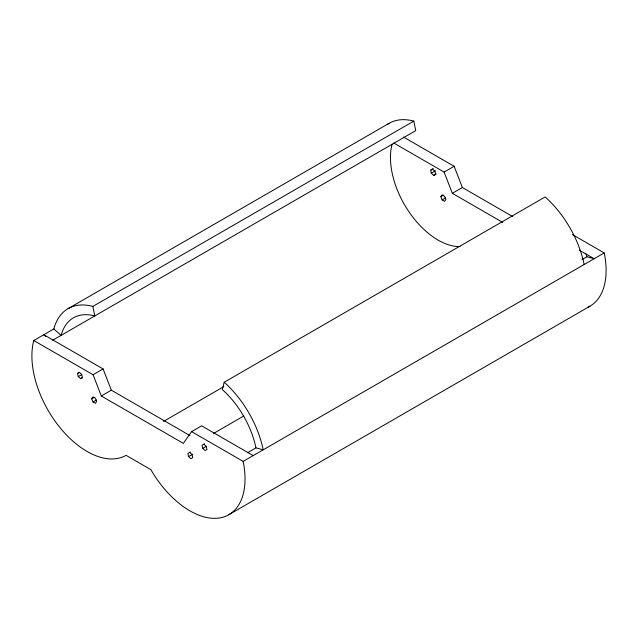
<?xml version="1.0" encoding="UTF-8"?>
<svg xmlns="http://www.w3.org/2000/svg" width="638" height="638" viewBox="0 0 638 638"><rect width="100%" height="100%" fill="white"/><g stroke="black" fill="none" stroke-linecap="round" stroke-linejoin="round"><path stroke-width="0.96" d="M224.201 382.25L222.255 389.515A67.373 38.902 60 0 1 255.942 447.868L263.207 449.814A78.011 45.043 60 0 0 224.201 382.25L545.155 196.951A78.011 45.043 60 0 1 584.161 264.515M91.657 398.79L92.765 396.836L95.269 398.096L96.657 401.31L95.54 403.256L93.044 401.996L91.657 398.79L94.161 397.338M253.182 455.604L201.624 425.833L191.591 431.623L183.345 443.354L101.298 395.983L93.06 374.737L33.782 340.517L53.839 328.937A78.011 45.043 60 0 1 92.845 306.415L413.799 121.116L415.745 130.631L52.747 340.198M440.882 196.679L442.134 194.893L444.646 196.337L445.898 199.574L444.646 201.353L442.134 199.909L440.882 196.679L443.394 195.228M77.533 373.405L79.256 372.289L81.688 374.362L82.414 377.552L80.691 378.669L78.251 376.595L77.533 373.405L79.2 372.44M68.114 308.625L389.068 123.325M430.77 170.027L432.628 169.158L435.02 171.431L435.539 174.565L433.68 175.426L431.296 173.161L430.77 170.027L433.274 168.576M78.251 376.595L81.592 374.666M431.296 173.161L435.475 170.745M80.691 378.669L82.366 377.704M433.68 175.426L436.185 173.983M93.06 374.737L103.085 368.947L111.331 390.193L189.957 435.587M393.742 143L444.096 172.069L454.128 166.279L462.367 187.524L512.777 216.625M101.298 395.983L111.331 390.193M444.096 172.069L452.342 193.314L462.367 187.524M442.134 199.909L445.483 197.979M93.044 401.996L96.386 400.066M163.535 421.407L223.866 386.58M213.618 433.409L243.78 415.992M190.387 451.959L187.875 453.411L188.521 456.577L190.945 458.722L192.724 457.701L192.07 454.527L189.645 452.382M204.567 443.769L202.063 445.22L202.709 448.386L205.133 450.54L206.903 449.511L206.257 446.345L203.833 444.192M188.521 456.577L192.708 454.168M202.709 448.386L206.05 446.456M247.584 452.693L255.942 447.868M581.912 259.674L586.928 256.779L594.193 258.725L579.288 250.12M33.782 340.517A78.011 45.043 60 0 0 59.486 427.005A78.011 45.043 60 0 0 126.069 455.325L150.863 469.64A78.011 45.043 60 0 0 217.446 518.208A78.011 45.043 60 0 0 243.15 461.394L604.218 252.935L572.43 234.577M228.875 514.675L589.943 306.216M403.439 137.011L454.128 166.279M452.342 193.314L502.744 222.415M103.085 368.947L43.807 334.727L45.992 336.657M191.591 431.623L243.15 461.394M53.839 328.937L61.104 335.373A67.373 38.902 60 0 1 94.791 315.93L92.845 306.415M586.115 254.06L586.928 256.779M604.218 252.935A78.011 45.043 60 0 1 588.212 307.125M460.11 246.587A67.373 38.902 60 0 1 408.288 210.787A67.373 38.902 60 0 1 392.083 144.284M387.41 124.362A78.011 45.043 60 0 1 413.799 121.116"/></g></svg>
